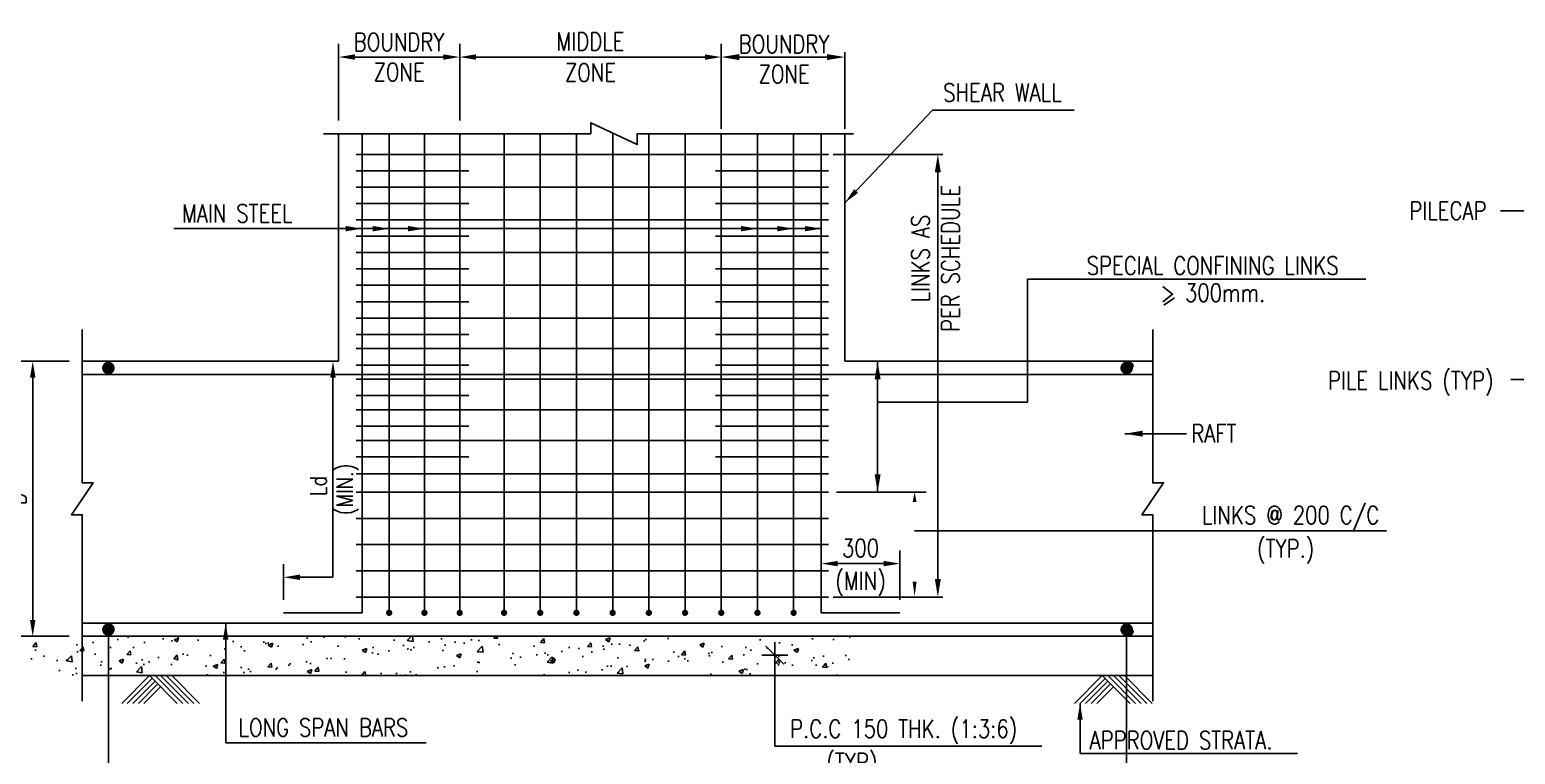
# Model space of a CAD drawing. Extents: x -69352 to 1013721, y -547461 to -186867.
# Drawn here: x 565119 to 587800, y -330301 to -319235 of the extents above; entities that cross this region are included whole.
import ezdxf
from ezdxf.enums import TextEntityAlignment as Align
from ezdxf.lldxf.tags import DXFTag

# ---------------------------------------------------------------- set-up
doc = ezdxf.new("R2010")
doc.units = 0
doc.header["$LTSCALE"] = 500
doc.header["$MEASUREMENT"] = 0
doc.header["$PDMODE"] = 35
doc.header["$PDSIZE"] = -15
doc.layers.get('DEFPOINTS').update_dxf_attribs({"color": 4})
for name, color, linetype in [('CEN', 8, 'CENTER'), ('COL', 1, 'Continuous'), ('DIM', 5, 'Continuous'), ('DIM1', 5, 'Continuous'), ('FRAME', 6, 'Continuous'), ('LINK', 2, 'Continuous'), ('P.C.C', 8, 'Continuous'), ('RING', 4, 'Continuous'), ('S-CONCRET LINE', 4, 'Continuous'), ('S-DIM-1', 5, 'Continuous'), ('S-R.C.C. PILE CAP', 40, 'Continuous'), ('S-REINFORCEMENT', 6, 'Continuous'), ('S-TEXT-1 @ 1', 4, 'Continuous'), ('TXT', 4, 'Continuous')]:
    doc.layers.add(name, color=color, linetype=linetype)
doc.styles.add('ROMANS', font='simplex.shx', dxfattribs={"width": 0.8, "height": 275})
doc.styles.add('ROMANS22', font='simplex.shx', dxfattribs={"width": 0.8})
tags = doc.linetypes.add('CENTER', pattern=[2, 1.25, -0.25, 0.25, -0.25]).pattern_tags.tags
tags[10:11] = [DXFTag(74, 4), DXFTag(75, 0), DXFTag(340, '0'), DXFTag(46, 1.0), DXFTag(50, 0.0), DXFTag(44, 0.0), DXFTag(45, 0.0)]
tags[8:9] = [DXFTag(74, 4), DXFTag(75, 0), DXFTag(340, '0'), DXFTag(46, 1.0), DXFTag(50, 0.0), DXFTag(44, 0.0), DXFTag(45, 0.0)]
tags[6:7] = [DXFTag(74, 4), DXFTag(75, 0), DXFTag(340, '0'), DXFTag(46, 1.0), DXFTag(50, 0.0), DXFTag(44, 0.0), DXFTag(45, 0.0)]
tags[4:5] = [DXFTag(74, 4), DXFTag(75, 0), DXFTag(340, '0'), DXFTag(46, 1.0), DXFTag(50, 0.0), DXFTag(44, 0.0), DXFTag(45, 0.0)]
doc.dimstyles.new('Copy of INT2TIMES', dxfattribs={"dimtxt": 300, "dimasz": 275, "dimexe": 75, "dimexo": 75, "dimgap": 40, "dimtad": 1, "dimdec": 0, "dimlfac": 0.5, "dimrnd": 5, "dimzin": 0, "dimdsep": 46, "dimtxsty": 'ROMANS', "dimcen": -1, "dimclrd": 5, "dimclre": 5, "dimclrt": 4, "dimadec": 0, "dimazin": 0, "dimtfac": 1, "dimtdec": 0, "dimtix": 1, "dimtofl": 0, "dimtmove": 2, "dimatfit": 3, "dimfxl": 0, "dimtolj": 1, "dimtzin": 0, "dimarcsym": 0})
doc.dimstyles.new('DIM 4-100', dxfattribs={"dimscale": 100, "dimtxt": 2.5, "dimasz": 2.5, "dimexe": 1, "dimexo": 1, "dimgap": 1, "dimtad": 1, "dimdec": 0, "dimlfac": 0.25, "dimzin": 0, "dimdsep": 46, "dimtxsty": 'ROMANS22', "dimcen": 2.5, "dimclrd": 5, "dimclre": 5, "dimclrt": 4, "dimadec": 0, "dimazin": 0, "dimtfac": 1, "dimtdec": 0, "dimtmove": 0, "dimatfit": 3, "dimfxl": 0, "dimtolj": 1, "dimtzin": 0, "dimarcsym": 0})
doc.dimstyles.new('dim100', dxfattribs={"dimtxt": 250, "dimasz": 250, "dimexe": 200, "dimexo": 200, "dimgap": 100, "dimtad": 1, "dimdec": 0, "dimzin": 0, "dimdsep": 46, "dimtxsty": 'ROMANS', "dimcen": 0, "dimclrd": 5, "dimclre": 5, "dimclrt": 4, "dimadec": 0, "dimazin": 0, "dimtfac": 1, "dimtdec": 0, "dimtix": 1, "dimtofl": 0, "dimtmove": 2, "dimatfit": 3, "dimfxl": 0, "dimtolj": 1, "dimtzin": 0, "dimlwd": -1, "dimlwe": -1, "dimarcsym": 0})
doc.dimstyles.new('dim25', dxfattribs={"dimtxt": 250, "dimasz": 250, "dimexe": 200, "dimexo": 200, "dimgap": 100, "dimtad": 1, "dimdec": 0, "dimlfac": 0.25, "dimzin": 0, "dimdsep": 46, "dimtxsty": 'ROMANS', "dimcen": 0, "dimclrd": 5, "dimclre": 5, "dimclrt": 4, "dimadec": 0, "dimazin": 0, "dimtfac": 1, "dimtdec": 0, "dimtix": 1, "dimtofl": 0, "dimtmove": 2, "dimatfit": 3, "dimfxl": 0, "dimtolj": 1, "dimtzin": 0, "dimlwd": -1, "dimlwe": -1, "dimarcsym": 0})
doc.dimstyles.new('INT$7', dxfattribs={"dimtxt": 9, "dimasz": 8, "dimexe": 8, "dimexo": 3, "dimgap": 2, "dimtad": 1, "dimdec": 0, "dimzin": 0, "dimdsep": 46, "dimtxsty": 'ROMANS', "dimblk": 'DIMTICK', "dimcen": -0.25, "dimclrd": 5, "dimclre": 5, "dimclrt": 4, "dimadec": 0, "dimazin": 0, "dimtfac": 1, "dimtdec": 0, "dimtix": 1, "dimtofl": 0, "dimtmove": 2, "dimatfit": 3, "dimldrblk": 'DIMTICK', "dimfxl": 0, "dimtolj": 1, "dimtzin": 0, "dimarcsym": 0})

# ---------------------------------------------------------------- blocks, each defined once
blk = doc.blocks.new('*D972')
at = {"layer": 'DEFPOINTS', "color": 0}
for p in [(565164.9829103934, -324299.7348666058), (565921.8160425724, -324299.7348666058), (565921.8160425733, -328499.7348666058)]:
    blk.add_point(p, dxfattribs=at)
at = {"layer": 'DIM', "color": 5}
for p, q in [((565721.8160425724, -324299.7348666058), (564964.9829103934, -324299.7348666058)), ((565164.9829103934, -328249.7348666058), (565164.9829103934, -324549.7348666058)), ((565721.8160425733, -328499.7348666058), (564964.9829103934, -328499.7348666058))]:
    blk.add_line(p, q, dxfattribs=at)
for points in [[(565206.64957706, -324549.7348666058), (565123.3162437268, -324549.7348666058), (565164.9829103934, -324299.7348666058)], [(565123.3162437268, -328249.7348666058), (565206.64957706, -328249.7348666058), (565164.9829103934, -328499.7348666058)]]:
    blk.add_solid(points, dxfattribs=at)
at = {"layer": 'DIM', "color": 4, "insert": (564927.4829103934, -326399.7348666058), "char_height": 275, "attachment_point": 5, "rotation": 90, "style": 'ROMANS'}
blk.add_mtext('\\A1;D', dxfattribs=at)
blk = doc.blocks.new('*D973')
at = {"layer": 'DEFPOINTS', "color": 0}
for p in [(577312.1244916508, -321138.9087158961), (577312.1244916451, -327899.7348666058), (578983.4506757838, -327899.7348666058)]:
    blk.add_point(p, dxfattribs=at)
at = {"layer": 'DIM', "color": 5, "lineweight": -2, "ltscale": 2}
for p, q in [((577387.1244916508, -321138.9087158961), (579058.4506757838, -321138.9087158961)), ((578983.4506757838, -321413.9087158961), (578983.4506757838, -327624.7348666058)), ((577387.1244916451, -327899.7348666058), (579058.4506757838, -327899.7348666058))]:
    blk.add_line(p, q, dxfattribs=at)
at = {"layer": 'DIM', "color": 5}
for points in [[(579029.2840091172, -321413.9087158961), (578937.6173424504, -321413.9087158961), (578983.4506757838, -321138.9087158961)], [(578937.6173424504, -327624.7348666058), (579029.2840091172, -327624.7348666058), (578983.4506757838, -327899.7348666058)]]:
    blk.add_solid(points, dxfattribs=at)
at = {"layer": 'DIM', "color": 4, "insert": (578946.5554153442, -322730.2348666058), "char_height": 275, "attachment_point": 5, "rotation": 90, "style": 'ROMANS'}
blk.add_mtext('\\A1;{LINKS AS \\PPER SCHEDULE}', dxfattribs=at)
blk = doc.blocks.new('*D974')
at = {"layer": 'DEFPOINTS', "color": 0}
for p in [(578404.3160425696, -327389.1518766248), (577204.3160425696, -328140.7348666058), (578404.3160425696, -328140.7348666058)]:
    blk.add_point(p, dxfattribs=at)
at = {"layer": 'DIM', "color": 5}
for p, q in [((577204.3160425696, -327940.7348666058), (577204.3160425696, -327189.1518766248)), ((578404.3160425696, -327940.7348666058), (578404.3160425696, -327189.1518766248)), ((577454.3160425696, -327389.1518766248), (578154.3160425696, -327389.1518766248))]:
    blk.add_line(p, q, dxfattribs=at)
for points in [[(577454.3160425696, -327347.4852099582), (577454.3160425696, -327430.8185432915), (577204.3160425696, -327389.1518766248)], [(578154.3160425696, -327430.8185432915), (578154.3160425696, -327347.4852099582), (578404.3160425696, -327389.1518766248)]]:
    blk.add_solid(points, dxfattribs=at)
at = {"layer": 'DIM', "color": 4, "char_height": 275, "attachment_point": 5, "style": 'ROMANS'}
for s, insert in [('\\A1;300', (577804.3160425696, -327151.6518766248)), ('(MIN)', (577804.3160425696, -327698.6756861486))]:
    blk.add_mtext(s, dxfattribs=dict(at, insert=insert))
blk = doc.blocks.new('DIMTICK')
for p, q in [((-1, 0), (1, 0)), ((0, 1), (0, -1))]:
    blk.add_line(p, q)
at = {"color": 2, "const_width": 0.1}
blk.add_lwpolyline([(0.7071067811865461, 0.7071067811865461), (-0.7071067811865479, -0.7071067811865461)], dxfattribs=at)
blk = doc.blocks.new('*D975')
at = {"layer": 'DEFPOINTS', "color": 0}
for p in [(566319.9785445138, -328203.1725815532), (581866.1535406319, -328203.1725815532), (581866.1535406319, -331164.9430919524)]:
    blk.add_point(p, dxfattribs=at)
at = {"layer": 'DIM', "color": 5}
for p, q in [((566319.9785445138, -328403.1725815532), (566319.9785445138, -331364.9430919524)), ((581866.1535406319, -328403.1725815532), (581866.1535406319, -331364.9430919524)), ((566569.9785445138, -331164.9430919524), (581616.1535406319, -331164.9430919524))]:
    blk.add_line(p, q, dxfattribs=at)
for points in [[(566569.9785445138, -331123.2764252857), (566569.9785445138, -331206.609758619), (566319.9785445138, -331164.9430919524)], [(581616.1535406319, -331206.609758619), (581616.1535406319, -331123.2764252857), (581866.1535406319, -331164.9430919524)]]:
    blk.add_solid(points, dxfattribs=at)
at = {"layer": 'DIM', "color": 4, "insert": (574093.0660425728, -330927.4430919524), "char_height": 275, "attachment_point": 5, "style": 'ROMANS'}
blk.add_mtext('\\A1;SHORT SPAN BARS', dxfattribs=at)
blk = doc.blocks.new('*D976')
at = {"layer": 'DEFPOINTS', "color": 0}
for p in [(569834.8160425714, -319653.426185819), (569834.8160425714, -320823.6175050321), (571683.4269436753, -320823.6175050322)]:
    blk.add_point(p, dxfattribs=at)
at = {"layer": 'S-DIM-1', "color": 5}
for p, q in [((569834.8160425714, -320623.6175050321), (569834.8160425714, -319453.426185819)), ((571683.4269436753, -320623.6175050322), (571683.4269436753, -319453.426185819)), ((571433.4269436753, -319653.426185819), (570084.8160425714, -319653.426185819))]:
    blk.add_line(p, q, dxfattribs=at)
for points in [[(570084.8160425714, -319611.7595191523), (570084.8160425714, -319695.0928524857), (569834.8160425714, -319653.426185819)], [(571433.4269436753, -319695.0928524857), (571433.4269436753, -319611.7595191523), (571683.4269436753, -319653.426185819)]]:
    blk.add_solid(points, dxfattribs=at)
at = {"layer": 'S-DIM-1', "color": 4, "insert": (570759.1214931234, -319653.426185819), "char_height": 275, "attachment_point": 5, "style": 'ROMANS'}
blk.add_mtext('\\A1;{BOUNDRY \\PZONE}', dxfattribs=at)
blk = doc.blocks.new('*D977')
at = {"layer": 'DEFPOINTS', "color": 0}
for p in [(575676.7235933797, -319653.4261858205), (575676.7235933797, -320823.6175050337), (577564.3160425724, -320823.6175050337)]:
    blk.add_point(p, dxfattribs=at)
at = {"layer": 'DIM', "color": 5, "lineweight": -2, "ltscale": 2}
for p, q in [((575676.7235933797, -320748.6175050337), (575676.7235933797, -319578.4261858205)), ((577289.3160425724, -319653.4261858205), (575951.7235933797, -319653.4261858205)), ((577564.3160425724, -320748.6175050337), (577564.3160425724, -319578.4261858205))]:
    blk.add_line(p, q, dxfattribs=at)
at = {"layer": 'DIM', "color": 5}
for points in [[(575951.7235933797, -319607.5928524872), (575951.7235933797, -319699.2595191539), (575676.7235933797, -319653.4261858205)], [(577289.3160425724, -319699.2595191539), (577289.3160425724, -319607.5928524872), (577564.3160425724, -319653.4261858205)]]:
    blk.add_solid(points, dxfattribs=at)
at = {"layer": 'DIM', "color": 4, "insert": (576637.2220820109, -319684.0681999391), "char_height": 275, "attachment_point": 5, "style": 'ROMANS'}
blk.add_mtext('\\A1;{BOUNDRY \\Fsimplex.shx,bigfont.shx;\\P\\Fsimplex.shx,bigfont.shx;ZONE}', dxfattribs=at)
blk = doc.blocks.new('*D978')
at = {"layer": 'DEFPOINTS', "color": 0}
for p in [(575676.7235933797, -319653.4261858205), (571683.4269436753, -320823.6175050328), (575676.7235933797, -320823.6175050337)]:
    blk.add_point(p, dxfattribs=at)
at = {"layer": 'S-DIM-1', "color": 5}
for p, q in [((571683.4269436753, -320623.6175050328), (571683.4269436753, -319453.4261858205)), ((575676.7235933797, -320623.6175050337), (575676.7235933797, -319453.4261858205)), ((571933.4269436753, -319653.4261858205), (575426.7235933797, -319653.4261858205))]:
    blk.add_line(p, q, dxfattribs=at)
for points in [[(571933.4269436753, -319611.7595191539), (571933.4269436753, -319695.0928524872), (571683.4269436753, -319653.4261858205)], [(575426.7235933797, -319695.0928524872), (575426.7235933797, -319611.7595191539), (575676.7235933797, -319653.4261858205)]]:
    blk.add_solid(points, dxfattribs=at)
at = {"layer": 'S-DIM-1', "color": 4, "char_height": 275, "attachment_point": 5, "style": 'ROMANS'}
for s, insert in [('\\A1;{MIDDLE ', (573680.0752685275, -319415.9261858205)), ('ZONE}', (573680.0752685275, -319890.9261858205))]:
    blk.add_mtext(s, dxfattribs=dict(at, insert=insert))

msp = doc.modelspace()

# ---------------------------------------------------------------- hatches: boundary and pattern name
at = {"layer": 'P.C.C', "linetype": 'Continuous'}
h = msp.add_hatch(dxfattribs=at)
h.set_pattern_fill('AR-CONC', color=8, scale=100, style=0)
h.set_pattern_definition([(49.99999999999999, (-119899.6840046047, -417469.151891729), (717.2601826007532, -62.75213498259502), [75, -825]), (355, (-119899.6840046047, -417469.151891729), (-138.751333613, 752.1921337000117), [60, -660]), (100.4514, (-119839.9123246045, -417474.3812317282), (578.5093817140216, 689.4395420609535), [63.74018999999954, -701.142111999992]), (46.18419999999999, (-119899.6840046047, -417269.151891729), (1067.241048625644, -165.5190143290179), [112.4999999999997, -1237.499999999996]), (96.63559999999971, (-119810.7472596046, -417282.9451987279), (934.6627055487033, 974.1178709004416), [95.6102879999994, -1051.712999999989]), (351.1842000000001, (-119899.6840046047, -417269.151891729), (934.6619451336273, 974.1186009253246), [90, -990]), (21, (-119799.6840046056, -417319.151891729), (596.9070521184617, -402.6188906653386), [75, -825]), (326, (-119799.6840046056, -417319.151891729), (243.3153319215817, 725.150045046853), [60, -660]), (71.45140000000002, (-119749.9417716049, -417352.703497728), (840.2226285814899, 322.5304967099523), [63.7401899999996, -701.1421119999934]), (37.50000000000001, (-119899.6840046047, -417469.151891729), (12.15985531729071, 332.8938538313115), [0, -652, 0, -670, 0, -662.5]), (7.499999999999999, (-119899.6840046047, -417469.151891729), (263.0695374421486, 394.4117118823602), [0, -382, 0, -637, 0, -252.5]), (327.5, (-120122.6840046047, -417469.151891729), (533.8224361724093, -22.55487173437976), [0, -250, 0, -780, 0, -1035]), (317.5, (-120222.6840046047, -417469.151891729), (583.1861693423863, 100.1049823323176), [0, -325, 0, -518, 0, -735])])
h.paths.add_polyline_path([(565134.8160425732, -328499.7348666058), (565134.8160425732, -329099.7348666058), (569389.7032278321, -329099.7348666058), (569389.7032278321, -328499.7348666058)])
h.paths.add_polyline_path([(577734.8160425732, -329099.7348666057), (577734.8160425734, -328499.7348666058), (569389.7032278321, -328499.7348666058), (569389.7032278321, -329099.7348666058)])

# ---------------------------------------------------------------- linework, layer by layer
at = {"layer": 'CEN', "linetype": 'Continuous'}
msp.add_line((577434.0824058849, -326299.7348666058), (578804.7220820109, -326299.7348666058), dxfattribs=at)
at = {"layer": 'COL', "linetype": 'Continuous', "const_width": 48}
for points in [[(570582.5917293906, -328140.7348666058, 1), (570630.5917293906, -328140.7348666058, 1)], [(571121.0093365322, -328140.7348666058, 0.9999999999999998), (571169.0093365322, -328140.7348666058, 1)], [(571659.4269436736, -328140.7348666058, 0.9999999999999998), (571707.4269436736, -328140.7348666058, 1)], [(572337.0528132399, -328140.7348666057, 1), (572385.0528132389, -328140.7348666057, 1)], [(572889.6646099294, -328140.7348666057, 1), (572937.6646099285, -328140.7348666057, 1)], [(573442.276406619, -328140.7348666055, 1), (573490.2764066181, -328140.7348666055, 1)], [(573994.8882033086, -328140.7348666055, 1), (574042.8882033076, -328140.7348666055, 1)], [(574547.4999999981, -328140.7348666056, 1), (574595.4999999972, -328140.7348666056, 1)], [(575100.1117966877, -328140.7348666057, 1), (575148.1117966868, -328140.7348666057, 1)], [(575652.7235933773, -328140.7348666057, 1), (575700.7235933763, -328140.7348666057, 1)], [(576205.3353900668, -328140.7348666058, 1), (576253.3353900659, -328140.7348666058, 1)], [(576757.9471867589, -328140.7348666058, 0.9999999999999998), (576805.9471867589, -328140.7348666058, 1)]]:
    msp.add_lwpolyline(points, format="xyb", close=True, dxfattribs=at)
at = {"layer": 'DIM'}
for p, q in [((585519.1981585418, -323045.2973640502), (580350.4446782508, -323045.2973640502)), ((580350.4446782508, -323045.2973640502), (580350.4446782508, -324923.101734861)), ((578064.4158208102, -324923.101734861), (580350.4446782508, -324923.101734861)), ((578628.6559781551, -326887.4199544119), (585832.4787522644, -326886.6067674667))]:
    msp.add_line(p, q, dxfattribs=at)
at = {"layer": 'DIM', "color": 5}
for p, q in [((569735.9506757838, -324299.7348666058), (569548.9506757838, -324299.7348666058)), ((569748.9506757838, -324549.7348666058), (569748.9506757838, -327597.947668893)), ((568994.8160425733, -327940.7348666058), (568994.8160425733, -327397.947668893)), ((569244.8160425733, -327597.947668893), (569748.9506757838, -327597.947668893))]:
    msp.add_line(p, q, dxfattribs=at)
at = {"layer": 'DIM', "color": 8}
for points in [[(577698.257016214, -320823.6175050322), (574393.2244775059, -320823.6175050322), (574393.2244775059, -320989.9816973392), (573686.9381026434, -320657.2533127234), (573686.9381026434, -320823.6175050322), (569603.1132763074, -320823.6175050321)], [(565921.8160425733, -323815.9262623755), (565921.8160425733, -326156.3264316713), (566088.1802348803, -326156.3264316713), (565755.4518502644, -326643.1433015402), (565921.8160425733, -326643.1433015402), (565921.8160425733, -329488.5341275334)], [(582264.3160425733, -323815.9262623755), (582264.3160425733, -326156.3264316713), (582430.6802348803, -326156.3264316713), (582097.9518502644, -326643.1433015402), (582264.3160425733, -326643.1433015402), (582264.3160425733, -329488.5341275334)]]:
    msp.add_lwpolyline(points, dxfattribs=at)
at = {"layer": 'DIM', "flags": 128}
msp.add_lwpolyline([(578628.6559781551, -327664.5363151144, 61.212672, 0, 0), (578628.6559781551, -327887.8135103334, 0, 0, 0), (578628.6559781551, -326887.4199544119, 0, 0, 0), (578628.6559781551, -326296.7348666058, 0, 61.212672, 0), (578628.6559781551, -326449.6649960998, 0, 0, 0)], format="xyseb", dxfattribs=at)
at = {"layer": 'DIM', "color": 5}
for points in [[(569707.2840091187, -324549.7348666058), (569790.6173424498, -324549.7348666058), (569748.9506757838, -324299.7348666058)], [(569244.8160425733, -327556.281002226), (569244.8160425733, -327639.6143355599), (568994.8160425733, -327597.947668893)]]:
    msp.add_solid(points, dxfattribs=at)
at = {"layer": 'FRAME'}
for centre, start, end in [((581884.3160425724, -324386.2348666058), 0, 90), ((581884.3160425724, -328413.2348666058), 270, 0)]:
    msp.add_arc(centre, 80, start, end, dxfattribs=at)
at = {"layer": 'LINK'}
for p, q in [((570102.0784871012, -321138.9087158952), (577312.1244916508, -321138.9087158961)), ((570102.0784871012, -321388.9087158952), (571823.3626101688, -321388.9087158954)), ((577312.1244916469, -321388.9087158952), (575590.8403685794, -321388.9087158954)), ((570102.0784871012, -321638.9087158954), (577312.1244916508, -321638.9087158944)), ((570102.0784871012, -321888.9087158935), (571823.3626101688, -321888.9087158937)), ((577312.1244916469, -321888.9087158935), (575590.8403685794, -321888.9087158937)), ((570102.0784871012, -322138.9087158937), (577312.1244916508, -322138.9087158928)), ((570102.0784871012, -322388.9087158918), (571823.3626101688, -322388.9087158921)), ((577312.1244916469, -322388.9087158918), (575590.8403685794, -322388.9087158921)), ((570102.0784871012, -322638.908715892), (577312.1244916508, -322638.9087158911)), ((570102.0784871012, -322888.9087158901), (571823.3626101688, -322888.9087158904)), ((577312.1244916469, -322888.9087158901), (575590.8403685794, -322888.9087158904)), ((570102.0784871012, -323138.9087158903), (577312.1244916508, -323138.9087158894)), ((570102.0784871015, -323388.9087158885), (571823.362610169, -323388.9087158887)), ((577312.1244916471, -323388.9087158885), (575590.8403685796, -323388.9087158887)), ((570102.0784871015, -323638.9087158886), (577312.1244916511, -323638.9087158877)), ((570102.0784871015, -323888.9087158868), (571823.362610169, -323888.908715887)), ((570102.0784870983, -324106.4087158951), (577312.1244916498, -324106.408715896)), ((577312.1244916474, -323888.9087158868), (575590.8403685798, -323888.908715887)), ((570102.0784871015, -324356.4087158932), (571823.362610169, -324356.4087158935)), ((577312.1244916467, -324356.4087158932), (575590.8403685791, -324356.4087158935)), ((570102.0784870982, -324573.9087159015), (577312.1244916497, -324573.9087159025)), ((570102.0784871014, -324823.9087158997), (571823.3626101689, -324823.9087158999)), ((577312.1244916468, -324823.9087158997), (575590.8403685793, -324823.9087158999)), ((570102.0784870982, -325041.408715908), (577312.1244916497, -325041.4087159089)), ((570102.0784871014, -325291.4087159061), (571823.3626101689, -325291.4087159064)), ((577312.1244916468, -325291.4087159061), (575590.8403685793, -325291.4087159064)), ((570102.0784870981, -325508.9087159145), (577312.1244916496, -325508.9087159154)), ((570102.0784871012, -325758.9087159126), (571823.3626101688, -325758.9087159128)), ((577312.1244916469, -325758.9087159126), (575590.8403685794, -325758.9087159128)), ((570102.0784870981, -326017.4087159145), (577312.1244916496, -326017.4087159154)), ((570102.0784870983, -326299.7348666058), (577312.1244916489, -326299.7348666058)), ((570102.0784870983, -326699.7348666058), (577312.1244916489, -326699.7348666058)), ((570102.0784870983, -327099.7348666058), (577312.1244916489, -327099.7348666058)), ((570102.0784870983, -327499.7348666058), (577312.1244916489, -327499.7348666058)), ((570102.0784870946, -327899.7348666058), (577312.1244916451, -327899.7348666058))]:
    msp.add_line(p, q, dxfattribs=at)
at = {"layer": 'P.C.C', "color": 8, "linetype": 'Continuous'}
for p, q in [((582264.3160425733, -328499.7348666058), (565921.8160425733, -328499.7348666058)), ((582264.3160425733, -329099.7348666058), (565921.8160425733, -329099.7348666058))]:
    msp.add_line(p, q, dxfattribs=at)
at = {"layer": 'RING', "linetype": 'Continuous'}
for p, q in [((566523.2402168461, -329523.9989353169), (566947.5042855577, -329099.7348666058)), ((567371.7683542692, -329523.9989353169), (566947.5042855577, -329099.7348666058)), ((567456.6211680113, -329523.9989353169), (567032.3570992998, -329099.7348666058)), ((567541.4739817535, -329523.9989353169), (567117.2099130428, -329099.7348666058)), ((567626.3267954965, -329523.9989353169), (567202.062726785, -329099.7348666058)), ((567711.1796092386, -329523.9989353169), (567286.9155405271, -329099.7348666058)), ((581069.5978419416, -329523.9989353169), (581493.8619106541, -329099.7348666058)), ((581918.1259793657, -329523.9989353183), (581493.8619106532, -329099.7348666058)), ((582002.9787931078, -329523.9989353169), (581578.7147243972, -329099.7348666058)), ((582087.8316068508, -329523.9989353183), (581663.5675381402, -329099.7348666058)), ((582172.684420593, -329523.9989353169), (581748.4203518814, -329099.7348666058)), ((582257.537234337, -329523.9989353169), (581833.2731656245, -329099.7348666058)), ((566608.0930305892, -329523.9989353169), (566989.9306924292, -329142.1612734768)), ((566692.9458443285, -329523.9989353169), (567032.3570992998, -329184.5876803493)), ((566777.7986580734, -329523.9989353169), (567074.7835061713, -329227.014087219)), ((566862.6514718146, -329523.9989353169), (567117.2099130428, -329269.440494091)), ((581154.4506556847, -329523.9989353169), (581536.2883175266, -329142.1612734768)), ((581239.3034694268, -329523.9989353169), (581578.7147243972, -329184.5876803493)), ((581324.1562831689, -329523.9989353183), (581621.1411312678, -329227.0140872199)), ((581409.009096912, -329523.9989353183), (581663.5675381402, -329269.440494091))]:
    msp.add_line(p, q, dxfattribs=at)
at = {"layer": 'S-CONCRET LINE', "color": 130, "linetype": 'Continuous'}
for p, q in [((569834.8160425714, -320823.6175050322), (569834.8160425714, -324299.7348666058)), ((577564.3160425724, -320823.6175050322), (577564.3160425714, -324299.7348666058)), ((565921.8160425724, -324299.7348666058), (569834.8160425714, -324299.7348666058)), ((577564.3160425713, -324299.7348666058), (582264.3160425724, -324299.7348666058))]:
    msp.add_line(p, q, dxfattribs=at)
at = {"layer": 'S-REINFORCEMENT'}
for p, q in [((570194.8160425733, -328140.7348666058), (570194.8160425717, -320823.6175050322)), ((570606.5917293906, -328105.0000000002), (570606.5917293924, -320823.6175050322)), ((571145.0093365322, -328105.0000000002), (571145.0093365338, -320823.6175050322)), ((571683.4269436736, -328105.0000000002), (571683.4269436753, -320823.6175050322)), ((572361.0528132417, -328105.0000000001), (572361.0528132423, -320823.6175050321)), ((572913.6646099313, -328105.0000000001), (572913.6646099319, -320823.6175050321)), ((573466.2764066209, -328104.9999999999), (573466.2764066214, -320823.617505032)), ((574018.8882033104, -328104.9999999999), (574018.888203311, -320823.617505032)), ((574571.5, -328105), (574571.5000000006, -320823.617505032)), ((575124.1117966896, -328105.0000000001), (575124.1117966902, -320823.6175050321)), ((575676.7235933791, -328105.0000000001), (575676.7235933797, -320823.6175050322)), ((576229.3353900687, -328105.0000000002), (576229.3353900693, -320823.6175050322)), ((576781.947186757, -328105.0000000002), (576781.9471867589, -320823.6175050322)), ((577204.3160425696, -328140.7348666058), (577204.316042571, -320823.6175050322)), ((582264.3160425733, -324499.7348666058), (565921.8160425733, -324499.7348666058)), ((570194.8160425733, -328140.7348666058), (568994.8160425733, -328140.7348666058)), ((577204.3160425696, -328140.7348666058), (578404.3160425696, -328140.7348666058)), ((582264.3160425733, -328299.7348666058), (565921.8160425733, -328299.7348666058))]:
    msp.add_line(p, q, dxfattribs=at)
at = {"layer": 'S-REINFORCEMENT', "linetype": 'Continuous', "const_width": 96}
for points in [[(566271.9785445138, -324402.7971516584, -1), (566367.9785445138, -324402.7971516584, -1)], [(581914.1535406319, -324402.7971516584, 1), (581818.1535406309, -324402.7971516584, 1)], [(566271.9785445138, -328396.6725815532, 1), (566367.9785445138, -328396.6725815532, 1)], [(581914.1535406319, -328396.6725815532, -1), (581818.1535406309, -328396.6725815532, -1)]]:
    msp.add_lwpolyline(points, format="xyb", close=True, dxfattribs=at)
at = {"layer": 'TXT', "linetype": 'ByBlock'}
msp.add_line((582435.3517633966, -323442.4559083611), (582594.6198713101, -323329.9887969943), dxfattribs=at)

# ---------------------------------------------------------------- texts
at = {"layer": 'DIM', "color": 4, "style": 'ROMANS', "width": 0.8}
for s, p in [('(MIN.)', (570053.4665373523, -326649.5815250298)), ('Ld', (569648.9506757847, -326358.3301047011))]:
    msp.add_text(s, height=250, rotation=90, dxfattribs=at).set_placement(p)
at = {"layer": 'S-TEXT-1 @ 1', "linetype": 'ByBlock', "style": 'ROMANS', "width": 0.8}
for s, p in [('SHEAR WALL', (579970.2148926548, -320195.011797547)), ('MAIN STEEL', (568287.5734338836, -322040.6833851852)), ('SPECIAL CONFINING LINKS', (583181.2148926548, -322838.011797547)), ('> 300mm.', (583181.2148926548, -323253.0333550081)), (' LINKS @ 200 C/C', (584294.2375885476, -326668.3118612313)), ('(TYP.)', (584294.2375885476, -327177.8118612314))]:
    msp.add_text(s, height=275, dxfattribs=at).set_placement(p, align=Align.MIDDLE)
for s, p in [('PILECAP', (586182.6897947604, -322137.5253649869)), ('PILE LINKS (TYP)', (584941.2065315169, -324730.0226094333)), ('RAFT', (582854.7637794864, -325541.3417407047)), ('LONG SPAN BARS', (568306.1290868447, -330029.9144058299)), ('P.C.C 150 THK. (1:3:6)', (576728.6829054301, -330049.0625944381)), ('APPROVED STRATA.', (581301.286942457, -330223.9513534397)), ('(TYP)', (577280.1829054282, -330560.0555800034))]:
    msp.add_text(s, height=275, dxfattribs=at).set_placement(p)

# ---------------------------------------------------------------- dimensions: what is measured, and where the dimension line sits
at = {"layer": 'DIM', "ltscale": 2}
dim = msp.add_linear_dim(base=(575676.7235933797, -319653.4261858205), p1=(577564.3160425724, -320823.6175050337), p2=(575676.7235933797, -320823.6175050337), text='{BOUNDRY \\Fsimplex.shx,bigfont.shx;\\X\\Fsimplex.shx,bigfont.shx;ZONE}', dimstyle='Copy of INT2TIMES', override={"dimtxt": 275, "dimtxsty": 'ROMANS', "dimtmove": 1}, dxfattribs=at)
dim.commit()
dim.dimension.update_dxf_attribs({"geometry": '*D977', "text_midpoint": (576637.2220820109, -320090.7348666058), "dimtype": 160})
dim = msp.add_linear_dim(base=(578983.4506757838, -327899.7348666058), p1=(577312.1244916508, -321138.9087158961), p2=(577312.1244916451, -327899.7348666058), angle=90, text='{LINKS AS \\XPER SCHEDULE}', dimstyle='Copy of INT2TIMES', override={"dimtxt": 275, "dimtxsty": 'ROMANS', "dimtmove": 1}, dxfattribs=at)
dim.commit()
dim.dimension.update_dxf_attribs({"geometry": '*D973', "text_midpoint": (579353.2220820109, -322730.2348666058), "dimtype": 160})
at = {"layer": 'DIM'}
dim = msp.add_linear_dim(base=(565164.9829103934, -324299.7348666058), p1=(565921.8160425733, -328499.7348666058), p2=(565921.8160425724, -324299.7348666058), angle=90, text='D', dimstyle='dim25', dxfattribs=at)
dim.commit()
dim.dimension.update_dxf_attribs({"geometry": '*D972', "text_midpoint": (564927.4829103934, -326399.7348666058)})
for base, p1, p2, text, picture, middle in [((578404.3160425696, -327389.1518766248), (577204.3160425696, -328140.7348666058), (578404.3160425696, -328140.7348666058), '<>\\X(MIN)', '*D974', (577804.3160425696, -327389.1518766248)), ((581866.1535406319, -331164.9430919524), (566319.9785445138, -328203.1725815532), (581866.1535406319, -328203.1725815532), 'SHORT SPAN BARS', '*D975', (574093.0660425728, -330927.4430919524))]:
    dim = msp.add_linear_dim(base=base, p1=p1, p2=p2, text=text, dimstyle='dim25', dxfattribs=at)
    dim.commit()
    dim.dimension.update_dxf_attribs({"geometry": picture, "text_midpoint": middle})
at = {"layer": 'S-DIM-1'}
dim = msp.add_linear_dim(base=(569834.8160425714, -319653.426185819), p1=(571683.4269436753, -320823.6175050322), p2=(569834.8160425714, -320823.6175050321), text='{BOUNDRY \\XZONE}', dimstyle='dim100', override={"dimtxsty": 'ROMANS', "dimarcsym": 1}, dxfattribs=at)
dim.commit()
dim.dimension.update_dxf_attribs({"geometry": '*D976', "text_midpoint": (570759.1214931234, -319653.426185819), "dimtype": 160})
dim = msp.add_linear_dim(base=(575676.7235933797, -319653.4261858205), p1=(571683.4269436753, -320823.6175050328), p2=(575676.7235933797, -320823.6175050337), text='{MIDDLE \\XZONE}', dimstyle='dim100', override={"dimtxsty": 'ROMANS', "dimarcsym": 1}, dxfattribs=at)
dim.commit()
dim.dimension.update_dxf_attribs({"geometry": '*D978', "text_midpoint": (573680.0752685275, -319653.4261858205)})

# ---------------------------------------------------------------- leaders
at = {"layer": 'DIM'}
for points in [[(570194.8160425724, -322273.9317696639), (567319.4506757847, -322273.9317696639)], [(576781.9471867598, -322273.9317696649), (567499.5818199712, -322273.9317696649)], [(570606.5917293933, -322273.9317696639), (567731.2263626048, -322273.9317696639)], [(577204.3160425724, -322273.9317696649), (567921.9506757838, -322273.9317696649)], [(571145.009336535, -322273.9317696639), (568269.6439697446, -322273.9317696639)], [(576229.3353900696, -322273.9317696649), (568824.470023281, -322273.9317696649)], [(568110.4506757838, -328299.7348666058), (568110.4506757838, -330124.6518766248), (571171.3054196046, -330124.6518766248)], [(581154.4506556847, -329523.9989353169), (581154.4506556847, -330289.1518766248), (584473.8625356363, -330289.1518766248)]]:
    msp.add_leader(points, dimstyle='dim25', dxfattribs=at)
at = {"layer": 'DIM', "ltscale": 2}
for points in [[(578064.4158208102, -326299.7348666058), (578064.4158208102, -324299.7348666058)], [(578064.4158208102, -324299.7348666058), (578064.4158208102, -326299.7348666058)], [(581836.0160805796, -325405.1345768887), (582781.7735618888, -325405.1345768887)]]:
    msp.add_leader(points, dimstyle='Copy of INT2TIMES', override={"dimtxt": 275, "dimtmove": 1}, dxfattribs=at)
at = {"layer": 'DIM1', "linetype": 'Continuous'}
msp.add_leader([(589014.1809803252, -322001.3182011709), (587572.9332529174, -322001.3182011709)], dimstyle='DIM 4-100', override={"dimtxt": 2.5}, dxfattribs=at)
at = {"layer": 'S-DIM-1'}
msp.add_leader([(590670.6199880622, -324579.9074007862), (587731.4066067166, -324579.9074007862)], dimstyle='dim100', override={"dimtad": 0}, dxfattribs=at)
at = {"layer": 'S-R.C.C. PILE CAP'}
msp.add_leader([(577564.3160425721, -321880.7052903686), (578902.7220820109, -320464.2348666058), (581067.2220820109, -320464.2348666058)], dimstyle='dim100', override={"dimgap": 100, "dimtad": 0, "dimarcsym": 1}, dxfattribs=at)
at = {"layer": 'TXT'}
msp.add_leader([(576494.4506757847, -328787.1518766248), (576494.4506757847, -330176.6518766258), (580569.383839446, -330176.6518766258)], dimstyle='INT$7', override={"dimasz": 200, "dimgap": 2, "dimtad": 0}, dxfattribs=at)

doc.saveas('drawing.dxf')
